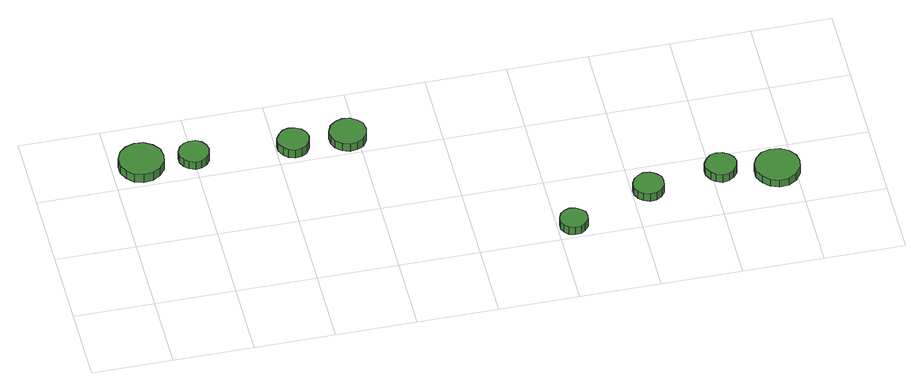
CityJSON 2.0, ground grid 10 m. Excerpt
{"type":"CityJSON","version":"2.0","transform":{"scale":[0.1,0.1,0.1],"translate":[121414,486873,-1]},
"CityObjects":{
"tree1":{"type":"SolitaryVegetationObject","attributes":{"function":"something"},"geometry":[{"type":"MultiSurface","lod":"1","boundaries":[[[0,1,2,3,4,5,6,7,8,9,10,11,12,13,14]],[[15,16,17,18,19,20,21,22,23,24,25,26,27,28,29]],[[0,29,28,1]],[[1,28,27,2]],[[2,27,26,3]],[[3,26,25,4]],[[4,25,24,5]],[[5,24,23,6]],[[6,23,22,7]],[[7,22,21,8]],[[8,21,20,9]],[[9,20,19,10]],[[10,19,18,11]],[[11,18,17,12]],[[12,17,16,13]],[[13,16,15,14]],[[14,15,29,0]]]}]},
"tree2":{"type":"SolitaryVegetationObject","attributes":{"function":"something"},"geometry":[{"type":"MultiSurface","lod":"1","boundaries":[[[30,31,32,33,34,35,36,37,38,39,40,41,42,43,44]],[[45,46,47,48,49,50,51,52,53,54,55,56,57,58,59]],[[30,59,58,31]],[[31,58,57,32]],[[32,57,56,33]],[[33,56,55,34]],[[34,55,54,35]],[[35,54,53,36]],[[36,53,52,37]],[[37,52,51,38]],[[38,51,50,39]],[[39,50,49,40]],[[40,49,48,41]],[[41,48,47,42]],[[42,47,46,43]],[[43,46,45,44]],[[44,45,59,30]]]}]},
"tree3":{"type":"SolitaryVegetationObject","attributes":{"function":"something"},"geometry":[{"type":"MultiSurface","lod":"1","boundaries":[[[60,61,62,63,64,65,66,67,68,69,70,71,72,73,74]],[[75,76,77,78,79,80,81,82,83,84,85,86,87,88,89]],[[60,89,88,61]],[[61,88,87,62]],[[62,87,86,63]],[[63,86,85,64]],[[64,85,84,65]],[[65,84,83,66]],[[66,83,82,67]],[[67,82,81,68]],[[68,81,80,69]],[[69,80,79,70]],[[70,79,78,71]],[[71,78,77,72]],[[72,77,76,73]],[[73,76,75,74]],[[74,75,89,60]]]}]},
"tree4":{"type":"SolitaryVegetationObject","attributes":{"function":"something"},"geometry":[{"type":"MultiSurface","lod":"1","boundaries":[[[90,91,92,93,94,95,96,97,98,99,100,101,102,103,104]],[[105,106,107,108,109,110,111,112,113,114,115,116,117,118,119]],[[90,119,118,91]],[[91,118,117,92]],[[92,117,116,93]],[[93,116,115,94]],[[94,115,114,95]],[[95,114,113,96]],[[96,113,112,97]],[[97,112,111,98]],[[98,111,110,99]],[[99,110,109,100]],[[100,109,108,101]],[[101,108,107,102]],[[102,107,106,103]],[[103,106,105,104]],[[104,105,119,90]]]}]},
"tree5":{"type":"SolitaryVegetationObject","attributes":{"function":"something"},"geometry":[{"type":"MultiSurface","lod":"1","boundaries":[[[120,121,122,123,124,125,126,127,128,129,130,131,132,133,134]],[[135,136,137,138,139,140,141,142,143,144,145,146,147,148,149]],[[120,149,148,121]],[[121,148,147,122]],[[122,147,146,123]],[[123,146,145,124]],[[124,145,144,125]],[[125,144,143,126]],[[126,143,142,127]],[[127,142,141,128]],[[128,141,140,129]],[[129,140,139,130]],[[130,139,138,131]],[[131,138,137,132]],[[132,137,136,133]],[[133,136,135,134]],[[134,135,149,120]]]}]},
"tree6":{"type":"SolitaryVegetationObject","attributes":{"function":"something"},"geometry":[{"type":"MultiSurface","lod":"1","boundaries":[[[150,151,152,153,154,155,156,157,158,159,160,161,162,163,164]],[[165,166,167,168,169,170,171,172,173,174,175,176,177,178,179]],[[150,179,178,151]],[[151,178,177,152]],[[152,177,176,153]],[[153,176,175,154]],[[154,175,174,155]],[[155,174,173,156]],[[156,173,172,157]],[[157,172,171,158]],[[158,171,170,159]],[[159,170,169,160]],[[160,169,168,161]],[[161,168,167,162]],[[162,167,166,163]],[[163,166,165,164]],[[164,165,179,150]]]}]},
"tree7":{"type":"SolitaryVegetationObject","attributes":{"function":"something"},"geometry":[{"type":"MultiSurface","lod":"1","boundaries":[[[180,181,182,183,184,185,186,187,188,189,190,191,192,193,194]],[[195,196,197,198,199,200,201,202,203,204,205,206,207,208,209]],[[180,209,208,181]],[[181,208,207,182]],[[182,207,206,183]],[[183,206,205,184]],[[184,205,204,185]],[[185,204,203,186]],[[186,203,202,187]],[[187,202,201,188]],[[188,201,200,189]],[[189,200,199,190]],[[190,199,198,191]],[[191,198,197,192]],[[192,197,196,193]],[[193,196,195,194]],[[194,195,209,180]]]}]},
"tree8":{"type":"SolitaryVegetationObject","attributes":{"function":"something"},"geometry":[{"type":"MultiSurface","lod":"1","boundaries":[[[210,211,212,213,214,215,216,217,218,219,220,221,222,223,224]],[[225,226,227,228,229,230,231,232,233,234,235,236,237,238,239]],[[210,239,238,211]],[[211,238,237,212]],[[212,237,236,213]],[[213,236,235,214]],[[214,235,234,215]],[[215,234,233,216]],[[216,233,232,217]],[[217,232,231,218]],[[218,231,230,219]],[[219,230,229,220]],[[220,229,228,221]],[[221,228,227,222]],[[222,227,226,223]],[[223,226,225,224]],[[224,225,239,210]]]}]}
},
"vertices":[
[62,226,27],[60,238,27],[53,247,27],[43,253,27],[31,254,27],[20,250,27],[12,243,27],[7,232,27],[7,221,27],[12,210,27],[20,202,27],[31,199,27],[43,200,27],[53,206,27],[60,215,27],[60,215,14],[53,206,14],[43,200,14],[31,199,14],[20,202,14],[12,210,14],[7,221,14],[7,232,14],[12,243,14],[20,250,14],[31,254,14],[43,253,14],[53,247,14],[60,238,14],[62,226,14],
[118,227,25],[116,235,25],[112,241,25],[105,245,25],[97,245,25],[90,243,25],[84,238,25],[81,231,25],[81,223,25],[84,216,25],[90,211,25],[97,208,25],[105,209,25],[112,213,25],[116,219,25],[116,219,13],[112,213,13],[105,209,13],[97,208,13],[90,211,13],[84,216,13],[81,223,13],[81,231,13],[84,238,13],[90,243,13],[97,245,13],[105,245,13],[112,241,13],[116,235,13],[118,227,13],
[240,222,25],[238,230,25],[233,236,25],[226,240,25],[218,241,25],[211,239,25],[205,233,25],[201,226,25],[201,218,25],[205,210,25],[211,205,25],[218,202,25],[226,203,25],[233,207,25],[238,214,25],[238,214,12],[233,207,12],[226,203,12],[218,202,12],[211,205,12],[205,210,12],[201,218,12],[201,226,12],[205,233,12],[211,239,12],[218,241,12],[226,240,12],[233,236,12],[238,230,12],[240,222,12],
[310,222,23],[308,232,23],[302,239,23],[294,244,23],[285,245,23],[276,242,23],[269,236,23],[265,227,23],[265,218,23],[269,209,23],[276,203,23],[285,200,23],[294,201,23],[302,205,23],[308,213,23],[308,213,11],[302,205,11],[294,201,11],[285,200,11],[276,203,11],[269,209,11],[265,218,11],[265,227,11],[269,236,11],[276,242,11],[285,245,11],[294,244,11],[302,239,11],[308,232,11],[310,222,11],
[537,22,19],[536,29,19],[531,34,19],[525,38,19],[518,39,19],[511,36,19],[506,32,19],[503,25,19],[503,18,19],[506,12,19],[511,7,19],[518,5,19],[525,5,19],[531,9,19],[536,15,19],[536,15,7],[531,9,7],[525,5,7],[518,5,7],[511,7,7],[506,12,7],[503,18,7],[503,25,7],[506,32,7],[511,36,7],[518,39,7],[525,38,7],[531,34,7],[536,29,7],[537,22,7],
[639,60,19],[638,68,19],[633,74,19],[626,78,19],[618,79,19],[611,76,19],[605,71,19],[602,64,19],[602,56,19],[605,49,19],[611,44,19],[618,41,19],[626,42,19],[633,46,19],[638,52,19],[638,52,7],[633,46,7],[626,42,7],[618,41,7],[611,44,7],[605,49,7],[602,56,7],[602,64,7],[605,71,7],[611,76,7],[618,79,7],[626,78,7],[633,74,7],[638,68,7],[639,60,7],
[732,74,19],[730,82,19],[725,88,19],[718,92,19],[710,93,19],[703,91,19],[697,85,19],[693,78,19],[693,70,19],[697,62,19],[703,57,19],[710,54,19],[718,55,19],[725,59,19],[730,66,19],[730,66,7],[725,59,7],[718,55,7],[710,54,7],[703,57,7],[697,62,7],[693,70,7],[693,78,7],[697,85,7],[703,91,7],[710,93,7],[718,92,7],[725,88,7],[730,82,7],[732,74,7],
[806,59,18],[804,70,18],[797,79,18],[787,85,18],[775,86,18],[764,83,18],[756,75,18],[751,65,18],[751,53,18],[756,43,18],[764,35,18],[775,31,18],[787,32,18],[797,38,18],[804,48,18],[804,48,7],[797,38,7],[787,32,7],[775,31,7],[764,35,7],[756,43,7],[751,53,7],[751,65,7],[756,75,7],[764,83,7],[775,86,7],[787,85,7],[797,79,7],[804,70,7],[806,59,7]
]}
